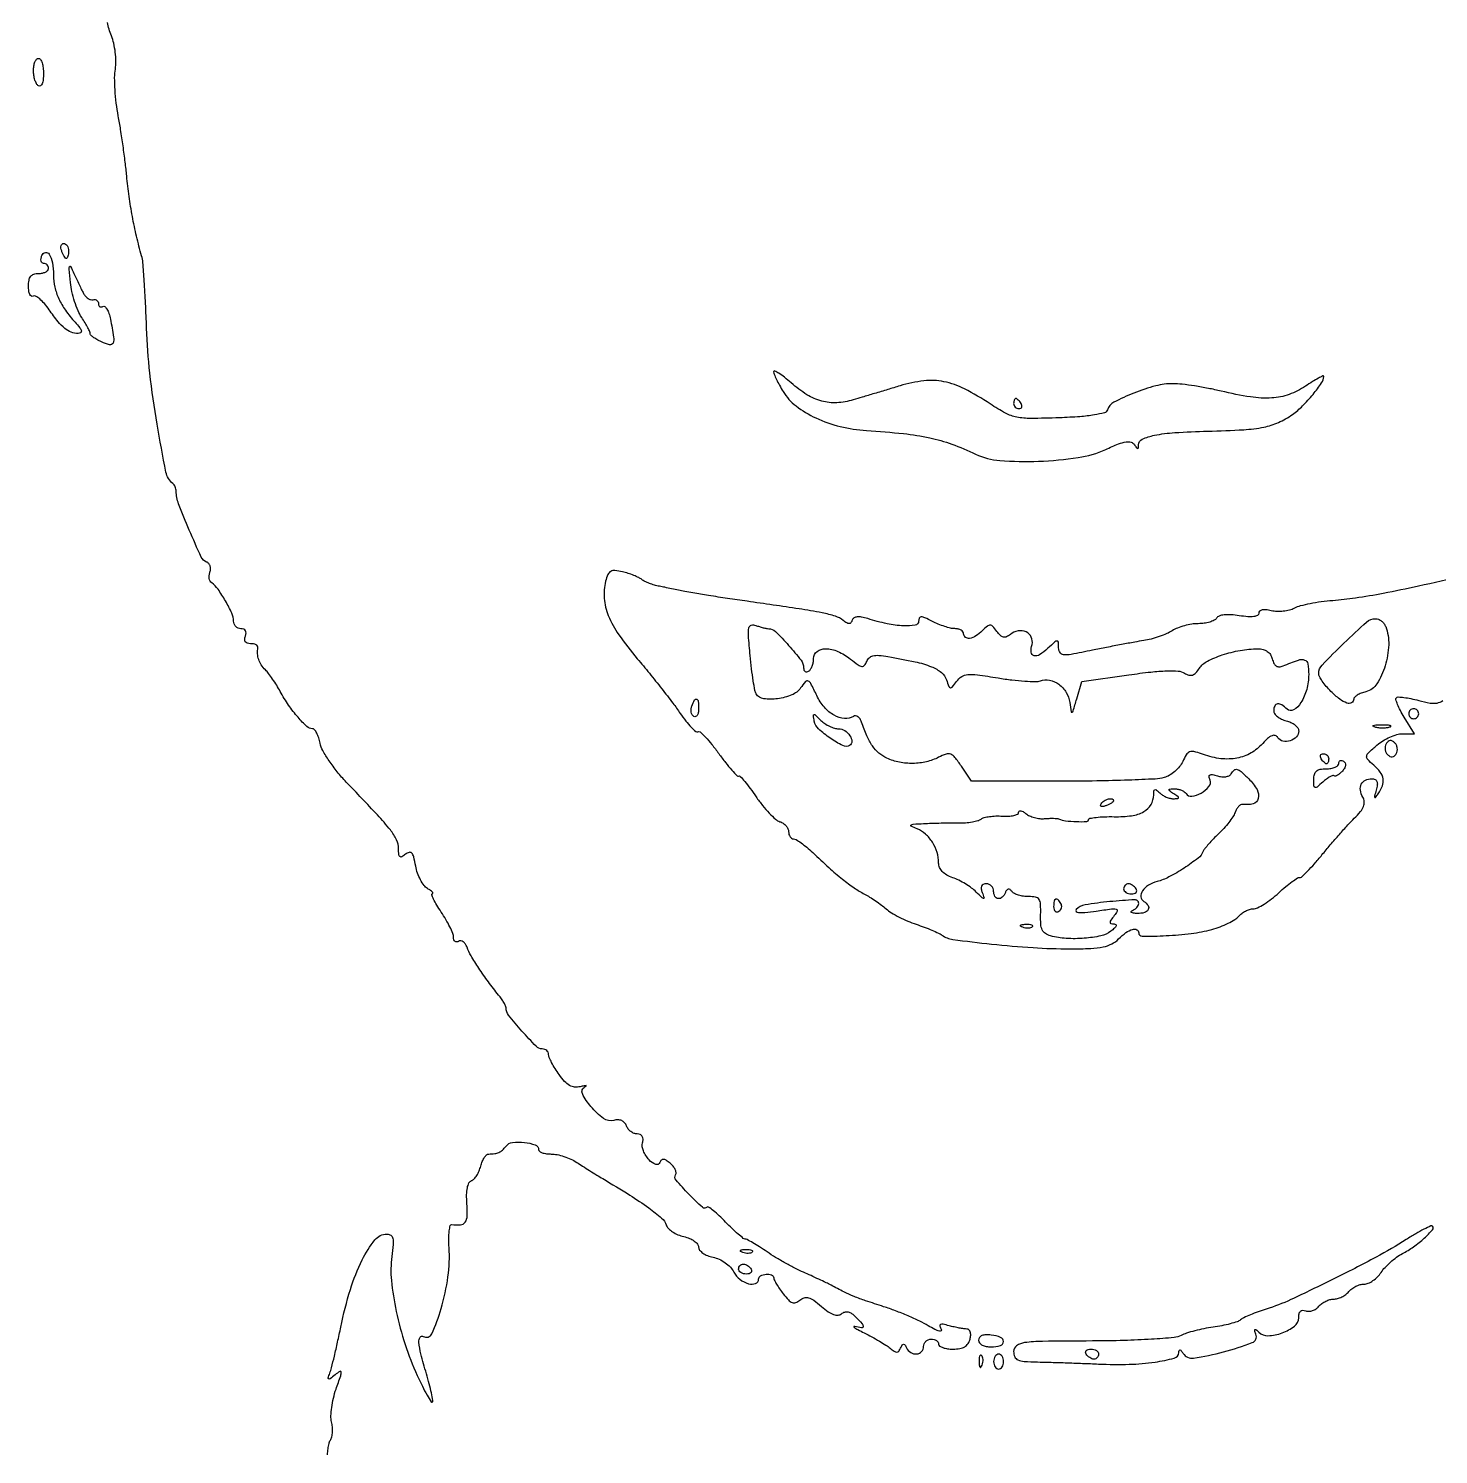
# Model space of a CAD drawing. Extents: x 0 to 1280, y 0 to 1706.
# Drawn here: x 434 to 716, y 832.9 to 1118 of the extents above; entities that cross this region are included whole.
import ezdxf

# ---------------------------------------------------------------- set-up
doc = ezdxf.new("R2010")
doc.units = 0

msp = doc.modelspace()

# ---------------------------------------------------------------- linework, layer by layer
for points in [[(493.811243, 832.899533, -0.027843), (493.895588, 834.076919, -0.028948), (494.090149, 835.116186, -0.077813), (494.380989, 835.807436, 0.085565), (494.649489, 836.474129, 0.03795), (494.778759, 837.416795, 0.036124), (494.766444, 838.460691, 0.040495), (494.601449, 839.451816, -0.070732), (494.476719, 840.639054, -0.025089), (494.624993, 842.34455, -0.024311), (494.978149, 844.226458, -0.026274), (495.505669, 846.016067, 0.003421), (496.427235, 848.686156, 0.098702), (496.519903, 849.40202, 0.56537), (496.250128, 849.540291, 0.031851), (495.311132, 848.871086, -0.007008), (494.312174, 848.081522, -0.244058), (494.026974, 848.030779, -0.416173), (493.924803, 848.227329, -0.012243), (494.26173, 849.198783, 0.027844), (494.591616, 850.255262, 0.003434), (495.166115, 852.601704, 0.00405), (495.807345, 855.401483, 0.003338), (496.447112, 858.39767, -0.02323), (498.36553, 865.906311, -0.04131), (500.726334, 871.831286, -0.052218), (503.260365, 875.81902, -0.228973), (505.704018, 877, -0.160367), (506.447606, 876.75521, -0.183885), (506.849881, 876.129032, -0.073991), (506.923865, 874.889471, -0.01203), (506.653294, 872.487156, 0.059665), (506.572068, 867.717601, 0.027107), (507.54546, 861.543075, 0.025933), (509.319877, 854.93708, 0.028438), (511.725266, 848.756113, 0.007789), (512.758579, 846.581374, 0.013559), (513.691953, 844.815598, 0.007721), (514.497533, 843.436953, 0.486741), (514.740811, 843.407478, 0.244819), (514.846099, 843.741673, 0.007197), (514.559349, 845.237665, 0.012884), (514.140412, 847.030605, 0.008342), (513.568032, 849.082866, -0.009224), (512.473344, 853.034799, -0.042021), (512.075229, 855.385258, -0.156782), (512.305326, 856.380338, -0.418702), (512.942068, 856.535804, 0.452074), (514.659321, 857.058709, 0.035767), (516.526332, 862.101936, 0.036396), (517.880223, 868.444793, 0.04968), (518.103633, 874.281415, -0.0164), (518.052172, 876.10433, -0.028526), (518.14532, 877.614274, -0.029791), (518.342373, 878.708263, -0.396132), (518.655756, 878.912993, 0.063801), (520.369659, 878.830285, 0.220232), (521.314468, 879.362193, 0.150294), (521.735791, 880.607894, 0.026688), (521.672088, 883.098137, -0.022762), (521.613056, 884.863673, -0.046208), (521.757766, 886.244152, -0.063532), (522.081386, 887.208772, -0.190715), (522.583707, 887.670495, 0.115894), (523.10114, 888.022342, 0.044159), (523.635471, 888.718533, 0.040739), (524.104341, 889.608437, 0.039415), (524.428805, 890.572358, -0.035761), (524.734091, 891.501689, -0.047796), (525.147276, 892.28688, -0.056695), (525.599638, 892.831425, -0.193444), (526.019052, 893, 0.030256), (527.22579, 893.073089, 0.076955), (528.068003, 893.310349, 0.082334), (528.765379, 893.77981, 0.03841), (529.5, 894.588864, -0.20108), (530.790471, 895.316635, -0.056243), (533.156446, 895.326717, -0.05901), (535.336749, 894.825428, -0.316727), (536, 893.883423, 0.248137), (536.179353, 893.544276, 0.065743), (536.74471, 893.259505, 0.050786), (537.564074, 893.064351, 0.033096), (538.535183, 893, -0.05172), (539.690458, 892.880178, -0.027766), (541.076125, 892.508274, -0.027339), (542.46153, 891.967104, -0.038264), (543.625154, 891.326039, 0.003664), (544.795994, 890.571081, 0.002128), (546.212404, 889.680843, 0.002127), (547.639741, 888.800595, 0.003587), (548.845242, 888.076039, -0.006875), (554.229606, 884.791421, -0.017315), (558.030523, 882.212563, -0.019953), (560.613386, 880.163477, -0.13407), (561.520432, 878.819499, 0.115113), (561.950166, 878.128463, 0.050359), (562.791089, 877.442015, 0.046192), (563.872758, 876.862768, 0.045815), (565.045329, 876.490044, -0.04406), (566.175958, 876.135007, -0.056142), (567.132066, 875.607091, -0.067421), (567.785771, 874.996515, -0.172908), (568, 874.395545, 0.171642), (568.210723, 873.799786, 0.069988), (568.847669, 873.205095, 0.058035), (569.781512, 872.700481, 0.045551), (570.885682, 872.372864, -0.059885), (572.100027, 871.974451, -0.045819), (573.308194, 871.269445, -0.046466), (574.34721, 870.371559, -0.068575), (575.054662, 869.397864, 0.104315), (576.271169, 867.951447, 0.097348), (577.997265, 867.075603, 0.158808), (579.394925, 867.130852, 0.313807), (580, 868, -0.27841), (580.400001, 868.662687, -0.100873), (581.498417, 868.982824, -0.106983), (582.594409, 868.838841, -0.308618), (583.022236, 868.25, 0.112656), (583.132672, 867.82461, 0.014666), (583.591207, 867.000417, 0.01647), (584.205097, 866.042593, 0.013089), (584.927933, 865.049291, 0.024314), (585.965447, 863.827162, 0.114985), (586.72425, 863.319831, 0.182426), (587.436675, 863.320197, 0.083022), (588.254089, 863.795912, -0.099987), (589.118463, 864.260754, -0.145564), (589.978268, 864.265055, -0.086523), (591.018293, 863.754028, -0.020134), (592.550031, 862.541522, 0.024637), (593.915817, 861.480236, 0.06623), (595.00536, 860.914309, 0.104976), (595.882608, 860.792823, 0.156547), (596.595693, 861.079418, -0.102416), (597.225579, 861.414264, -0.125978), (597.888849, 861.436724, -0.098147), (598.604921, 861.123406, -0.044349), (599.394054, 860.463089, -0.011862), (600.711126, 859.081998, -0.206103), (600.90904, 858.506889, -0.440164), (600.587001, 858.253616, -0.026896), (599.25, 858.547872, 0.271554), (599.068819, 858.499692, 0.465558), (599.081312, 858.362578, 0.029971), (599.836092, 857.901295, 0.007327), (601.13319, 857.235875, -0.009904), (602.635613, 856.455315, -0.009169), (604.145503, 855.596218, -0.009196), (605.461128, 854.782292, -0.030085), (606.285944, 854.17765, 0.027584), (607.101772, 853.573307, 0.150336), (607.623205, 853.421119, 0.219121), (608.02777, 853.614496, 0.065193), (608.402754, 854.208262, -0.029124), (608.73502, 854.829227, -0.251593), (608.997166, 854.982223, -0.266501), (609.258191, 854.844482, -0.03194), (609.583333, 854.25, 0.14796), (610.412969, 853.323721, 0.15616), (611.598476, 853.037654, 0.183812), (612.595615, 853.50296, 0.195076), (613, 854.5, -0.099038), (613.114514, 855.072457, -0.097945), (613.440625, 855.559375, -0.097945), (613.927543, 855.885486, -0.099038), (614.5, 856, -0.064853), (615.073457, 855.925306, -0.082425), (615.559375, 855.70625, -0.098894), (615.884432, 855.381354, -0.148195), (616, 855, 0.248869), (616.203718, 854.616062, 0.065419), (616.84699, 854.29375, 0.050578), (617.778876, 854.072834, 0.032936), (618.883369, 854, 0.041839), (620.237546, 854.113512, 0.091163), (621.213522, 854.468756, 0.111474), (621.877426, 855.090898, 0.085218), (622.289749, 856, 0.049763), (622.414037, 856.788534, 0.090654), (622.333711, 857.433392, 0.132493), (622.066459, 857.852009, 0.183868), (621.65638, 858.013655, -0.033083), (621.053438, 858.060749, -0.009603), (620.132815, 858.212435, -0.009608), (619.099741, 858.423697, -0.010128), (618.093628, 858.671178, 0.015942), (616.88344, 858.953978, 0.155958), (616.368372, 858.896182, 0.380155), (616.233162, 858.595885, 0.0626), (616.520679, 857.966541, -0.35367), (616.482735, 857.667724, -0.263344), (616.14677, 857.582077, -0.053618), (615.246611, 857.933824, -0.015044), (613.927051, 858.671473, 0.023752), (612.227721, 859.582959, 0.01032), (609.891071, 860.638214, 0.010186), (607.356655, 861.659855, 0.013348), (605, 862.483209, -0.00431), (601.389817, 863.671748, -0.01503), (599.090826, 864.5285, -0.017958), (597.063593, 865.440357, -0.008363), (594.5, 866.759805, 0.009617), (593.491514, 867.275665, 0.003576), (592.054711, 867.963414, 0.003541), (590.476799, 868.691286, 0.004272), (588.984124, 869.351751, -0.016916), (587.366872, 870.116798, -0.00868), (585.391093, 871.178398, -0.008615), (583.392527, 872.343052, -0.012842), (581.689715, 873.435818, 0.006911), (580.198175, 874.418173, 0.009815), (578.843533, 875.246772, 0.006292), (577.693246, 875.900418, 0.126712), (577.30661, 876, -0.172694), (576.939818, 876.13058, -0.007986), (575.912217, 876.996114, -0.012464), (574.714442, 878.091761, -0.008548), (573.408714, 879.391028, 0.011809), (572.115785, 880.660887, 0.01953), (570.959297, 881.662435, 0.01432), (569.998107, 882.387136, 0.36582), (569.694943, 882.361609, -0.401074), (568.761982, 882.340581, -0.015481), (566.052615, 884.974543, -0.015537), (563.494705, 887.790143, -0.325845), (563.412866, 888.859013, 0.175713), (563.506901, 889.309697, 0.075875), (563.326816, 889.905261, 0.061749), (562.916581, 890.547493, 0.047274), (562.326368, 891.136693, 0.027174), (561.506876, 891.741416, 0.124615), (560.952838, 891.933321, 0.227512), (560.559851, 891.784538, 0.1096), (560.274879, 891.3125, -0.42158), (559.431627, 890.907197, -0.12537), (558.115926, 891.806035, -0.076288), (556.953257, 893.620995, -0.165542), (556.807314, 895.25, 0.068058), (556.882195, 895.975495, 0.131093), (556.71423, 896.530734, 0.152217), (556.315667, 896.876249, 0.103394), (555.72362, 897, -0.095675), (555.100232, 897.120388, -0.066853), (554.475563, 897.473952, -0.064478), (553.944357, 897.996653, -0.074709), (553.594837, 898.613454, 0.093085), (553.202755, 899.250036, 0.107173), (552.622976, 899.663585, 0.098381), (551.882468, 899.821361, 0.067496), (551.027268, 899.717382, -0.227223), (549.014357, 900.10676, -0.055471), (546.470239, 902.471001, -0.066612), (544.774746, 905.069224, -0.418247), (545.260102, 906.410803, 0.061004), (545.529226, 906.57701, 0.691485), (545.502655, 906.658753, 0.062834), (545.118119, 906.628323, 0.008954), (544.344681, 906.453432, -0.08639), (543.215798, 906.37662, -0.103384), (542.202927, 906.701575, -0.078157), (541.203407, 907.497498, -0.030895), (540.094681, 908.867033, -0.016095), (539.292749, 910.073623, -0.018954), (538.615312, 911.266456, -0.018149), (538.123307, 912.305328, -0.101852), (538, 912.90437, 0.113331), (537.904035, 913.322316, 0.10026), (537.632812, 913.678167, 0.094035), (537.227311, 913.916945, 0.086373), (536.75, 914.000029, -0.202451), (535.497371, 914.528934, -0.012262), (532.667516, 917.583411, -0.013379), (530.012748, 920.761198, -0.167809), (529.502992, 922.21758, 0.112184), (529.413203, 922.605241, 0.020007), (529.060254, 923.265293, 0.020736), (528.574488, 924.018973, 0.017398), (528, 924.776599, -0.012442), (525.960664, 927.411396, -0.012313), (524.047569, 930.153408, -0.012309), (522.49165, 932.635473, -0.044726), (521.689532, 934.313382, 0.059184), (521.356614, 934.961107, 0.090698), (520.916702, 935.411253, 0.121123), (520.443749, 935.597378, 0.173569), (520.007063, 935.504365, -0.121098), (519.624044, 935.380595, -0.187412), (519.295825, 935.481765, -0.151727), (519.074801, 935.804756, -0.074879), (519, 936.301436, 0.09541), (518.851823, 937.070893, 0.018422), (518.274478, 938.373054, 0.018994), (517.475657, 939.862945, 0.016524), (516.530137, 941.360453, -0.013121), (515.633568, 942.759254, -0.024704), (514.997256, 943.939816, -0.027106), (514.635711, 944.817486, -0.503299), (514.780137, 945.030409, 0.424993), (514.878004, 945.140907, 0.173729), (514.78629, 945.344688, 0.050808), (514.399942, 945.671653, 0.018251), (513.790213, 946.057594, -0.100632), (513.087352, 946.684578, -0.039349), (512.389862, 947.789353, -0.036942), (511.801464, 949.140784, -0.037853), (511.424039, 950.553215, 0.015214), (511.024921, 952.373273, 0.117683), (510.624957, 953.140435, 0.294862), (510.106626, 953.290859, 0.100764), (509.383826, 952.903584, -0.042072), (508.66901, 952.405442, -0.310243), (508.27598, 952.435813, -0.204482), (508.049359, 952.862099, -0.021308), (508, 954.019826, 0.112816), (507.596765, 955.784213, 0.054012), (506.360619, 957.767855, 0.022225), (503.764916, 960.789949, 0.002513), (497.55172, 967.338693, -0.021316), (495.733957, 969.404932, -0.021549), (494.10566, 971.611216, -0.02195), (492.859763, 973.648764, -0.077032), (492.332261, 975.088693, 0.03), (492.038794, 976.203622, 0.042792), (491.637656, 977.144804, 0.050196), (491.196034, 977.80619, 0.22408), (490.785293, 978, -0.190571), (489.66414, 978.443422, -0.026297), (487.894042, 980.287384, -0.028264), (486.020405, 982.722244, -0.025033), (484.349953, 985.451103, 0.014089), (483.633335, 986.681437, 0.012012), (482.81085, 987.937853, 0.01218), (482.007071, 989.044895, 0.033272), (481.370325, 989.772532, -0.051006), (480.55722, 990.770914, -0.06523), (480.040461, 991.837216, -0.065925), (479.819277, 992.991408, -0.053622), (479.881579, 994.25, 0.217593), (479.801888, 994.535825, 0.101261), (479.493161, 994.779688, 0.071716), (478.999717, 994.945144, 0.045116), (478.393011, 995, -0.077669), (477.754575, 995.099775, -0.166102), (477.359038, 995.393809, -0.166138), (477.226134, 995.868337, -0.07771), (477.361626, 996.5, 0.075244), (477.496694, 997.114961, 0.151899), (477.382077, 997.592642, 0.166113), (477.027855, 997.893789, 0.094119), (476.468615, 998, -0.103661), (475.908229, 998.117442, -0.098918), (475.431406, 998.45096, -0.096791), (475.111871, 998.949194, -0.0946), (475, 999.535183, 0.107741), (474.663462, 1001.078854, 0.023004), (473.399615, 1003.534555, 0.024098), (471.894628, 1005.885182, 0.084725), (470.627381, 1007.149075, -0.126162), (470.319755, 1007.510784, -0.075105), (470.149599, 1008.053446, -0.067143), (470.137023, 1008.687433, -0.063123), (470.29114, 1009.316316, 0.082113), (470.417774, 1009.932938, 0.092271), (470.330178, 1010.531427, 0.100654), (470.0447, 1011.018679, 0.119), (469.605951, 1011.320969, -0.195594), (468.538783, 1012.320572, -0.006622), (466.151849, 1017.686865, -0.010464), (464.019589, 1022.958642, -0.085381), (463.522729, 1025.5, 0.053084), (463.468391, 1025.919565, 0.042302), (463.324994, 1026.353125, 0.043718), (463.120158, 1026.735909, 0.078212), (462.881507, 1027, -0.175024), (461.48216, 1029.311306, -0.007439), (459.716147, 1038.854097, -0.013648), (458.270192, 1049.054166, -0.020068), (457.606387, 1058.081952, 0.003729), (457.406643, 1062.984068, 0.004949), (457.147573, 1067.439698, 0.003569), (456.867305, 1071.163926, 0.048694), (456.624784, 1072.5, -0.011513), (455.604644, 1076.431978, -0.011573), (454.768512, 1080.39997, -0.011527), (454.113967, 1084.418001, -0.011205), (453.638227, 1088.5, 0.0074), (453.341107, 1091.229908, 0.004315), (452.9082, 1094.494395, 0.004314), (452.418168, 1097.756618, 0.007285), (451.944081, 1100.480919, -0.01677), (451.551662, 1103.020169, -0.01454), (451.307543, 1105.703868, -0.014775), (451.229088, 1108.147978, -0.040877), (451.365102, 1109.862431, 0.04303), (451.48106, 1111.408385, 0.027193), (451.362578, 1113.214308, 0.027149), (451.047897, 1115.00275, 0.041856), (450.565951, 1116.496401, -0.030087), (450.103464, 1117.822265, -0.034723), (449.829626, 1119.132402, -0.037203)], [(721, 1008.577952, -0.003652), (711.93476, 1006.487292, -0.007889), (704.924426, 1005.040087, -0.01013), (699.339508, 1004.095523, -0.019187), (694.803439, 1003.599526, 0.015678), (692.525178, 1003.366573, 0.015692), (690.266692, 1002.991361, 0.015718), (688.319845, 1002.540762, 0.058195), (687.148702, 1002.079583, -0.05988), (686.158124, 1001.693344, -0.0364), (684.919762, 1001.468771, -0.036048), (683.639908, 1001.424516, -0.052148), (682.520519, 1001.584206, 0.031961), (681.462853, 1001.778861, 0.077455), (680.671323, 1001.74996, 0.134324), (680.186372, 1001.51081, 0.214607), (680, 1001.09659, -0.270224), (679.742178, 1000.654374, -0.096951), (679.023614, 1000.414802, -0.053168), (677.830076, 1000.388205, -0.018655), (676.125595, 1000.595907, 0.023479), (674.466134, 1000.7819, 0.042861), (673.104656, 1000.753299, 0.055262), (672.098832, 1000.531454, 0.174161), (671.566578, 1000.107725, -0.138839), (671.100706, 999.681224, -0.042916), (670.208822, 999.325394, -0.039202), (669.09524, 999.081667, -0.03429), (667.9058, 999, 0.039484), (666.604403, 998.89707, 0.026956), (665.15328, 998.585113, 0.027237), (663.777997, 998.129184, 0.048313), (662.714817, 997.587617, -0.040192), (661.617978, 997.006322, -0.018969), (660.122477, 996.427882, -0.018659), (658.502189, 995.937625, -0.025003), (657, 995.622927, 0.005616), (655.203604, 995.318735, 0.001806), (652.545313, 994.827901, 0.001801), (649.590956, 994.260336, 0.002016), (646.75, 993.692037, -0.004467), (642.494803, 992.86251, -0.064608), (640.963439, 992.778877, -0.245014), (640.270681, 993.208426, -0.134604), (640, 994.195683, 0.022897), (639.948652, 995.316404, 0.404041), (639.698019, 995.532378, 0.168882), (639.249076, 995.347145, 0.006025), (637.848556, 994.073536, -0.041972), (636.202715, 992.779946, -0.209496), (635.0718, 992.586727, -0.331331), (634.508102, 993.273767, -0.075892), (634.674448, 994.86309, 0.178676), (634.532078, 996.313551, 0.173137), (633.480133, 997.346856, 0.149759), (631.876366, 997.566774, 0.133711), (630.341996, 996.868868, -0.060689), (629.583193, 996.380898, -0.168415), (628.961911, 996.308147, -0.142338), (628.360634, 996.636555, -0.039205), (627.65107, 997.462512, 0.02659), (626.848412, 998.445923, 0.198008), (626.314295, 998.698766, 0.187733), (625.740307, 998.508567, 0.023573), (624.753754, 997.610897, -0.051487), (623.435879, 996.539687, -0.104959), (622.198481, 996.059061, -0.20572), (621.363221, 996.267408, -0.234293), (621, 997, 0.170265), (620.866026, 997.382023, 0.093877), (620.485937, 997.70806, 0.074587), (619.919433, 997.929676, 0.055175), (619.25, 998.006161, -0.056093), (618.389195, 998.106107, -0.020549), (617.20625, 998.431907, -0.020068), (615.931277, 998.897271, -0.022682), (614.75, 999.446858, 0.011762), (613.233326, 1000.193188, 0.103657), (612.509264, 1000.360581, 0.296716), (612.139455, 1000.13065, 0.109852), (612, 999.503567, -0.367629), (611.312832, 998.695284, -0.052912), (608.973813, 998.564399, -0.040146), (605.675163, 998.995915, -0.023319), (601.809123, 1000.011773, 0.027867), (600.577819, 1000.323379, 0.075151), (599.678638, 1000.361281, 0.122367), (599.073151, 1000.139289, 0.164207), (598.721745, 999.67737, -0.084245), (598.454451, 999.179765, -0.2269), (598.104468, 999.004826, -0.144857), (597.624808, 999.137798, -0.030877), (596.912621, 999.646101, 0.094089), (595.356516, 1000.484092, 0.027467), (592.71108, 1001.163639, 0.012431), (588.079068, 1001.966666, 0.001461), (577.713959, 1003.468332, -0.001851), (573.768289, 1004.04311, -0.002126), (570.005342, 1004.621868, -0.001911), (566.818954, 1005.138315, -0.012251), (565.213959, 1005.445329, 0.001845), (564.003664, 1005.703059, 0.001207), (562.606317, 1005.991717, 0.001214), (561.243202, 1006.266431, 0.002326), (560.147972, 1006.479099, -0.024323), (559.163285, 1006.715663, -0.020637), (558.149635, 1007.057977, -0.021142), (557.251453, 1007.447528, -0.053385), (556.647972, 1007.824344, 0.053275), (556.022974, 1008.214784, 0.017806), (555.03599, 1008.651208, 0.017491), (553.900879, 1009.060089, 0.019094), (552.772421, 1009.375537, 0.032954), (551.265884, 1009.631841, 0.155244), (550.417632, 1009.455119, 0.165565), (549.858166, 1008.828974, 0.038809), (549.40478, 1007.476634, 0.082395), (549.124883, 1004.049354, 0.076585), (549.9485, 1000.621518, 0.056176), (552.05225, 996.778931, 0.022114), (555.744262, 991.995836, -0.004777), (558.154968, 989.087004, -0.004091), (560.638884, 985.979267, -0.004123), (562.84952, 983.118314, -0.011755), (564.324278, 981.079038, 0.015561), (565.457616, 979.536728, 0.025149), (566.525366, 978.307287, 0.022478), (567.435087, 977.441892, 0.328356), (567.851336, 977.408121, -0.33554), (568.282119, 977.367553, -0.016508), (569.367851, 976.305486, -0.021159), (570.645035, 974.852489, -0.013058), (572.027058, 973.044544, 0.009058), (573.394673, 971.225475, 0.014762), (574.627296, 969.738984, 0.00845), (575.685217, 968.577396, 0.344663), (576.002033, 968.529078, -0.347761), (576.31127, 968.480163, -0.010381), (577.237247, 967.43245, -0.016468), (578.316514, 966.070464, -0.010091), (579.502033, 964.399241, 0.019351), (580.778221, 962.669003, 0.022012), (582.13341, 961.118308, 0.021867), (583.387092, 959.91516, 0.103102), (584.25, 959.426088, -0.069055), (584.91897, 959.104553, -0.0662), (585.485937, 958.609148, -0.071097), (585.869227, 958.022199, -0.109571), (586, 957.432612, 0.065596), (586.07216, 956.884943, 0.082946), (586.283622, 956.42083, 0.099118), (586.597321, 956.110393, 0.146684), (586.965522, 956, -0.137986), (587.499856, 955.849677, -0.018103), (588.493222, 955.192188, -0.019917), (589.63716, 954.303064, -0.015473), (590.810365, 953.25, 0.007684), (594.04394, 950.255318, 0.014081), (596.782876, 947.93176, 0.017212), (599.135975, 946.1763, 0.032486), (601.164538, 944.955958, -0.019312), (602.20373, 944.367493, -0.011346), (603.401458, 943.588654, -0.011339), (604.565186, 942.754466, -0.01894), (605.5, 941.994674, 0.043709), (606.545029, 941.227926, 0.017726), (608.0875, 940.364762, 0.01738), (609.821924, 939.548277, 0.021159), (611.5, 938.911064, -0.009036), (613.11499, 938.3422, -0.009893), (614.659913, 937.731352, -0.009402), (615.958832, 937.158883, -0.047821), (616.640128, 936.760168, 0.12387), (618.843646, 935.883698, 0.006255), (626.582413, 934.953866, 0.010909), (634.874327, 934.24523, 0.015616), (642.25, 934.007589, 0.009534), (646.440216, 934.083392, 0.041128), (648.912051, 934.379853, 0.069255), (650.60332, 934.977857, 0.076963), (652, 936, -0.038286), (653.456026, 937.24862, -0.084293), (654.762785, 937.902804, -0.190138), (655.616573, 937.834494, -0.286247), (656, 937.219623, 0.414771), (656.694651, 936.526292, 0.011019), (661.473149, 936.640711, 0.020089), (666.509379, 937.075656, 0.034666), (670.633512, 937.892898, 0.023381), (672.306786, 938.432003, 0.023614), (673.916741, 939.123443, 0.024228), (675.255843, 939.857301, 0.08226), (676.005956, 940.507177, -0.057038), (676.602094, 941.078469, -0.043497), (677.367019, 941.561483, -0.044544), (678.175486, 941.891219, -0.074696), (678.899583, 942, 0.115473), (679.756843, 942.200655, 0.025246), (681.088364, 942.94604, 0.025015), (682.576158, 943.987742, 0.02172), (684.027139, 945.220563, -0.011516), (685.405381, 946.440864, -0.017066), (686.672365, 947.43956, -0.012293), (687.748666, 948.189918, -0.219694), (688.155382, 948.252103, 0.264102), (688.555645, 948.348196, 0.009183), (689.747334, 949.504652, 0.014968), (691.13391, 950.986778, 0.009646), (692.654468, 952.781539, -0.005601), (694.318566, 954.778259, -0.004584), (696.140825, 956.876341, -0.004632), (697.852384, 958.775111, -0.01216), (699.125376, 960.095366, 0.025401), (700.347971, 961.432443, 0.077831), (700.97174, 962.485994, 0.117027), (701.109302, 963.420067, 0.106255), (700.822167, 964.353286, -0.088602), (700.343587, 965.734874, -0.155271), (700.524365, 966.920082, -0.169967), (701.333903, 967.712382, -0.10992), (702.626405, 968, -0.104321), (703.27782, 967.862592, -0.198534), (703.641788, 967.481978, -0.127289), (703.721601, 966.807926, -0.034725), (703.501881, 965.75, 0.005506), (703.180214, 964.556159, 0.192299), (703.216446, 964.274156, 0.538239), (703.375733, 964.262105, 0.011991), (703.919181, 965, 0.064961), (704.746224, 966.584449, 0.128193), (704.881839, 967.987793, 0.121508), (704.313938, 969.329187, 0.055151), (703.002377, 970.729993, -0.024275), (701.800413, 971.864735, -0.236373), (701.598846, 972.513144, -0.165086), (701.965517, 973.200494, -0.010918), (703.657916, 974.720206, -0.039404), (704.851962, 975.592789, -0.032617), (706.244355, 976.33031, -0.033798), (707.617826, 976.838412, -0.071812), (708.737099, 977), (711.163119, 977), (709.094814, 980.346588, -0.016686), (708.339076, 981.665884, -0.025607), (707.783486, 982.859528, -0.023133), (707.441785, 983.831146, -0.276035), (707.535147, 984.201814, -0.21308), (707.925047, 984.351035, -0.016867), (709.055082, 984.251228, -0.020553), (710.44435, 984.022859, -0.014203), (711.995136, 983.655776, 0.020519), (714.292864, 983.142437, 0.089923), (715.678227, 983.143259, 0.107844), (716.845411, 983.629618, 0.036145)]]:
    msp.add_lwpolyline(points, format="xyb")
for points in [[(437, 1108.940983, -0.027979), (436.933656, 1107.756294, -0.069343), (436.718784, 1106.916013, -0.145541), (436.391769, 1106.509855, -0.297719), (436, 1106.5, -0.130646), (435.615492, 1106.906663, -0.045439), (435.29375, 1107.653525, -0.041396), (435.073842, 1108.57934, -0.037634), (435, 1109.559017, -0.039081), (435.07317, 1110.49372, -0.058208), (435.29375, 1111.282961, -0.076538), (435.617207, 1111.820624, -0.222681), (436, 1112, -0.257909), (436.384428, 1111.787575, -0.061379), (436.70625, 1111.101414, -0.048032), (436.927265, 1110.112882, -0.031003)], [(442, 1073.5, -0.024748), (441.971531, 1072.925176, -0.039339), (441.884553, 1072.440625, -0.046727), (441.758929, 1072.096084, -0.289661), (441.606989, 1072, -0.222225), (441.420671, 1072.087111, -0.030693), (441.160341, 1072.440625, -0.030395), (440.887494, 1072.925442, -0.02136), (440.638374, 1073.5, -0.055937), (440.488865, 1074.074366, -0.100118), (440.516384, 1074.559375, -0.147206), (440.710807, 1074.877514, -0.184534), (441.031385, 1075, -0.152681), (441.400789, 1074.884506, -0.098158), (441.715469, 1074.559375, -0.08088), (441.92777, 1074.073532, -0.062722)], [(438.984687, 1068.684259, 0.054655), (439.260105, 1066.292342, 0.051318), (440.048621, 1063.962863, 0.0462), (441.384785, 1061.636055, 0.0313), (443.299277, 1059.25, -0.015755), (444.234967, 1058.155327, -0.101097), (444.566032, 1057.510361, -0.330939), (444.43141, 1057.159594, -0.144978), (443.924314, 1057.015313, -0.085347), (442.514299, 1057.273395, -0.083848), (441.261795, 1057.98823, -0.053776), (439.916907, 1059.354729, -0.015069), (438.125354, 1061.761758, 0.025716), (437.185377, 1062.970084, 0.039851), (436.245026, 1063.897709, 0.046959), (435.427095, 1064.463404, 0.272672), (434.923533, 1064.452741, -0.287803), (434.574406, 1064.455144, -0.143118), (434.271288, 1064.801342, -0.074149), (434.065462, 1065.499174, -0.034712), (434, 1066.440983, -0.042756), (434.104511, 1067.660935, -0.123743), (434.445388, 1068.430123, -0.151808), (435.059102, 1068.855498, -0.076342), (436, 1069, 0.048028), (436.765418, 1069.073693, 0.068025), (437.4125, 1069.29375, 0.088204), (437.848523, 1069.618118, 0.191087), (438, 1070, 0.095827), (437.92617, 1070.381687, 0.097132), (437.715469, 1070.70625, 0.098664), (437.401, 1070.923543, 0.102345), (437.031385, 1071, -0.19611), (436.713616, 1071.12962, -0.14403), (436.525835, 1071.465255, -0.095272), (436.508407, 1071.977209, -0.052665), (436.670548, 1072.583846, -0.25123), (437.377755, 1073.194319, -0.324486), (438.141578, 1072.864436, -0.092686), (438.774213, 1071.135252, -0.040134)], [(445.008986, 1065, 0.059671), (445.39823, 1064.445086, 0.064464), (445.898531, 1064.014062, 0.072694), (446.429026, 1063.766085, 0.12997), (446.906942, 1063.75, -0.09565), (447.323972, 1063.764238, -0.120724), (447.678914, 1063.615476, -0.125641), (447.915331, 1063.325301, -0.10885), (448, 1062.940983, 0.091554), (448.066991, 1062.578197, 0.170164), (448.257985, 1062.352496, 0.175368), (448.54332, 1062.299337, 0.097952), (448.878246, 1062.424752, -0.325104), (449.260772, 1062.395979, -0.084719), (449.681148, 1061.894894, -0.053848), (450.076841, 1061.01216, -0.029113), (450.378246, 1059.858769, -0.008484), (451.027255, 1056.300818, -0.136261), (450.897509, 1055.097341, -0.374549), (450.220291, 1054.748383, -0.050038), (448.578889, 1055.330752, -0.018431), (447.661484, 1055.805793, -0.028506), (446.911131, 1056.288491, -0.027628), (446.376626, 1056.724169, -0.283296), (446.301273, 1056.986667, 0.176918), (446.276004, 1057.311503, 0.012419), (445.870215, 1058.145829, 0.016368), (445.316221, 1059.135654, 0.011542), (444.632338, 1060.211901, -0.046942), (443.906044, 1061.556243, -0.022848), (443.225713, 1063.38681, -0.022434), (442.686497, 1065.371521, -0.030073), (442.388944, 1067.211901, -0.002613), (442.139445, 1069.831959, -0.115259), (442.215732, 1070.374119, -0.650558), (442.423143, 1070.384076, -0.010756), (443.081034, 1069, 0.003726), (443.569965, 1067.932949, 0.003006), (444.11063, 1066.79375, 0.003038), (444.622517, 1065.748007, 0.007803)], [(583.003738, 1049.353592, 0.098863), (583.10553, 1048.855186, 0.012145), (583.564076, 1047.836155, 0.013983), (584.178754, 1046.641188, 0.011131), (584.906023, 1045.386509, 0.092935), (587.483852, 1042.522852, 0.054076), (591.451901, 1040.119992, 0.049099), (596.318872, 1038.407529, 0.044426), (601.593551, 1037.602714, -0.010221), (608.990143, 1036.986926, -0.027406), (614.206574, 1036.154187, -0.033731), (618.644054, 1034.875586, -0.024269), (623.401388, 1032.883796, 0.093709), (628.233507, 1031.607859, 0.02693), (636.001754, 1031.472347, 0.027731), (643.900975, 1032.19995, 0.070212), (649.418348, 1033.831349, -0.011609), (651.961794, 1034.920123, -0.0541), (653.495756, 1035.349878, -0.113326), (654.485416, 1035.289805, -0.181735), (655.153035, 1034.786625, 0.01525), (655.571696, 1034.169235, 0.22298), (655.795943, 1034.045084, 0.395291), (655.943863, 1034.166185, 0.02987), (655.984687, 1034.730948, -0.289677), (656.726782, 1035.872676, -0.058664), (659.134851, 1036.652891, -0.033491), (663.22446, 1037.184131, -0.008877), (669.805421, 1037.476959, 0.007185), (676.998138, 1037.772628, 0.034897), (681.046669, 1038.282247, 0.057581), (683.951058, 1039.212669, 0.048468), (686.752781, 1040.823965, 0.04081), (688.780181, 1042.532837, 0.025392), (690.873959, 1044.834691, 0.02145), (692.592893, 1047.12218, 0.151528), (693, 1048.43468, 0.551161), (692.847522, 1048.530984, 0.01272), (691.930883, 1048.065847, 0.016373), (690.756889, 1047.381509, 0.008932), (689.360453, 1046.469863, -0.06421), (686.092212, 1044.817979, -0.070391), (682.61259, 1044.115552, -0.053425), (678.339214, 1044.321292, -0.02052), (672.5, 1045.479999, 0.011398), (669.937254, 1046.037303, 0.009572), (667.198278, 1046.513648, 0.00969), (664.679185, 1046.852396, 0.026121), (662.877118, 1046.964378, 0.067424), (659.414336, 1046.52992, 0.02984), (655.029521, 1045.08112, 0.02501), (651.045661, 1043.259862, 0.195034), (649.74642, 1041.73835, -0.249806), (649.136287, 1041.158825, -0.026437), (647.154826, 1040.721508, -0.022966), (644.259025, 1040.376928, -0.008601), (640.17449, 1040.150783, -0.007326), (634.41607, 1040.015691, -0.051537), (631.627553, 1040.27909, -0.073781), (629.377576, 1041.08629, -0.023322), (626.305134, 1042.921278, 0.027783), (621.164606, 1045.929561, 0.068957), (617.056755, 1047.365239, 0.078469), (613.043626, 1047.533537, 0.044826), (608.282429, 1046.547078, -0.000313), (605.807702, 1045.799785, -0.000253), (603.152715, 1045.001336, -0.000256), (600.704173, 1044.267693, -0.000665), (598.939581, 1043.742517, -0.058459), (595.624802, 1043.169567, -0.0801), (592.619174, 1043.487805, -0.073239), (589.671722, 1044.774341, -0.040711), (586.51834, 1047.118041, 0.012849), (585.167837, 1048.243687, 0.02566), (584.03461, 1049.049006, 0.033726), (583.220278, 1049.492923, 0.548527)], [(631, 1043, 0.105053), (631.081062, 1042.618444, 0.099167), (631.311086, 1042.29375, 0.09642), (631.654762, 1042.076123, 0.093332), (632.059017, 1042, 0.108972), (632.413961, 1042.078288, 0.182303), (632.6254, 1042.29375, 0.161196), (632.656512, 1042.6179, 0.082592), (632.5, 1043, 0.029505), (632.231006, 1043.382774, 0.035638), (631.933975, 1043.70625, 0.038439), (631.65171, 1043.934461, 0.151918), (631.440983, 1044, 0.210953), (631.272352, 1043.92554, 0.081139), (631.129539, 1043.70625, 0.061769), (631.032345, 1043.382849, 0.042167)], [(582.031102, 998, -0.19771), (583.344044, 997.459717, -0.015438), (586.00682, 994.653368, -0.016572), (588.476564, 991.692086, -0.166119), (588.995373, 990.190983, 0.082427), (589.07233, 989.737271, 0.160303), (589.292391, 989.448037, 0.181818), (589.61881, 989.367193, 0.109598), (590, 989.5, 0.111412), (590.383556, 989.876024, 0.050262), (590.70625, 990.50665, 0.046318), (590.925923, 991.270704, 0.046881), (591, 992.059017, -0.23687), (591.697896, 993.449527, -0.166158), (593.395625, 993.995525, -0.10066), (595.836815, 993.452723, -0.061849), (598.367855, 991.925285, 0.012495), (599.904386, 990.777619, 0.1183), (600.661717, 990.474225, 0.266687), (601.17696, 990.677466, 0.077008), (601.618739, 991.448832, -0.115756), (602.116972, 992.181976, -0.129881), (602.870068, 992.578942, -0.077892), (604.031458, 992.66191, -0.021089), (605.866025, 992.428919, -0.010848), (611.286514, 991.385368, -0.041404), (614.577671, 990.38656, -0.072604), (616.559501, 989.245613, -0.15015), (617.566412, 987.790754, 0.012889), (618.030325, 986.449967, 0.2694), (618.346267, 986.191534, 0.268055), (618.728432, 986.337347, 0.012784), (619.597636, 987.464412, -0.09227), (620.618775, 988.426064, -0.122726), (621.821719, 988.834282, -0.054943), (623.741886, 988.78271, -0.00676), (627.896474, 988.154173, 0.010582), (630.669067, 987.756363, 0.013372), (633.247729, 987.511687, 0.011459), (635.399265, 987.414926, 0.097415), (636.347418, 987.579822, -0.145762), (638.173034, 987.720529, -0.105798), (640.042186, 986.878238, -0.097561), (641.520339, 985.266213, -0.104169), (642.233432, 983.250384, 0.004332), (642.497039, 981.394365, 0.513305), (642.681742, 981.299942, 0.203957), (642.896733, 981.559104, 0.001961), (643.60199, 983.95574), (644.604197, 987.41148), (654.052099, 988.777016, -0.007865), (658.445079, 989.341561, -0.020326), (661.632235, 989.569625, -0.025923), (663.91505, 989.521576, -0.12049), (665.159803, 989.119131, 0.066194), (666.036814, 988.72713, 0.152272), (666.751912, 988.737201, 0.127096), (667.418959, 989.163949, 0.039938), (668.159803, 990.101009, -0.127772), (669.733398, 991.502116, -0.038284), (672.718268, 992.752786, -0.036973), (676.289407, 993.65073, -0.040584), (679.84362, 993.976143, -0.063237), (680.8895, 993.854139, -0.093254), (681.728171, 993.471125, -0.098248), (682.340535, 992.827552, -0.077381), (682.725041, 991.943442, 0.052969), (683.062133, 991.052257, 0.133765), (683.522336, 990.54153, 0.158441), (684.123165, 990.383518, 0.08404), (684.881422, 990.556896, -0.013764), (687.950526, 991.729487, -0.166823), (689.194008, 991.737967, -0.279942), (689.833508, 990.980424, -0.038818), (690, 988.839138, -0.066747), (689.602843, 985.877301, -0.072834), (688.441047, 983.218821, -0.115057), (686.984367, 981.765406, -0.348281), (685.684271, 981.915729, 0.055091), (684.644211, 982.748776, 0.171463), (683.781884, 982.946714, 0.257653), (683.212715, 982.541812, 0.112503), (683, 981.608408, 0.15466), (683.183419, 981.029615, 0.069524), (683.734375, 980.44128, 0.059134), (684.543644, 979.932511, 0.049341), (685.5, 979.589356, -0.048714), (686.456385, 979.24754, -0.058687), (687.265625, 978.742612, -0.069112), (687.816856, 978.159972, -0.156176), (688, 977.587937, -0.188381), (687.535344, 976.398418, -0.12728), (686.297286, 975.59996, -0.131771), (684.860133, 975.517132, -0.20435), (683.854914, 976.21613, 0.171289), (683.321409, 976.640085, 0.187787), (682.663426, 976.614372, 0.084082), (681.776366, 976.03563, 0.018567), (680.484496, 974.75, -0.086874), (678.14175, 972.980855, -0.081902), (675.289202, 972.066974, -0.073879), (672.038956, 972.069859, -0.053788), (668.537214, 972.985851, 0.032973), (667.063653, 973.437482, 0.155931), (666.193883, 973.369597, 0.156821), (665.527524, 972.810184, 0.03346), (664.800675, 971.461875, -0.063448), (664.173471, 970.448574, -0.043994), (663.235588, 969.479237, -0.044195), (662.149633, 968.694704, -0.066787), (661.078561, 968.23691, -0.05548), (659.318202, 967.953375, -0.003377), (653.982743, 967.728646, -0.005004), (647.609533, 967.567166, -0.003679), (640.543543, 967.510886), (622.587086, 967.5), (620.542219, 970.528873, 0.01904), (619.266676, 972.271313, 0.133367), (618.426863, 972.890921, 0.173651), (617.499729, 972.915588, 0.037793), (615.998676, 972.293615, -0.059609), (613.550873, 971.402052, -0.053177), (610.864324, 971.067302, -0.053014), (608.159296, 971.306563, -0.05841), (605.656918, 972.110457, -0.069872), (604.070465, 973.120719, -0.063062), (602.759949, 974.560948, -0.050533), (601.633955, 976.567641, -0.024753), (600.59774, 979.313382, 0.063515), (600.29556, 979.958213, 0.0988), (599.873042, 980.400935, 0.130131), (599.401324, 980.574719, 0.163367), (598.950227, 980.469239, -0.162103), (597.153891, 980.044535, -0.107164), (595.112103, 980.68231, -0.086585), (593.159455, 982.290661, -0.066115), (591.646571, 984.614958, 0.006787), (590.454575, 987.029682, 0.166308), (589.925252, 987.542005, 0.337124), (589.383901, 987.426147, 0.024663), (588.389794, 986.146122, -0.1439), (586.656878, 984.762049, -0.063838), (583.80278, 984.000953, -0.066103), (581.011603, 983.997921, -0.225272), (579.525199, 984.959227, -0.092458), (579.263473, 985.635654, -0.006776), (578.922468, 987.607535, -0.009263), (578.589042, 989.987992, -0.006882), (578.305841, 992.627745, -0.005093), (577.971805, 996.646682, -0.063927), (578.05535, 998.165779, -0.281031), (578.535188, 998.701365, -0.166186), (579.421446, 998.668517, 0.014755), (580.152072, 998.412614, 0.014154), (580.906661, 998.196377, 0.014237), (581.582464, 998.043617, 0.048496)], [(705.393011, 998.418213, -0.10112), (705.995991, 994.793704, -0.064344), (705.290213, 990.560757, -0.068289), (703.648715, 986.982418, -0.191914), (701.455148, 985.399387, 0.032118), (700.515101, 985.098141, 0.044133), (699.7212, 984.702288, 0.051657), (699.165899, 984.276657, 0.206253), (699, 983.891592, -0.279919), (698.578629, 983.197902, -0.205378), (697.659119, 983.129791, -0.082218), (696.195394, 983.920426, -0.031531), (694.454545, 985.454545, -0.020928), (693.51488, 986.476348, -0.024965), (692.721023, 987.516773, -0.024923), (692.149727, 988.444367, -0.12621), (692, 989.028086, -0.193573), (692.688819, 990.740636, -0.009613), (697.057104, 995.120637, -0.009871), (701.58378, 999.318858, -0.184044), (703.371588, 1000, -0.099575), (703.957665, 999.882114, -0.066848), (704.548835, 999.53535, -0.063723), (705.055287, 999.022926, -0.071586)], [(568, 981.940983, -0.045552), (567.931736, 981.193244, -0.099152), (567.719079, 980.660421, -0.177225), (567.405148, 980.42542, -0.214542), (567.043674, 980.473008, -0.126981), (566.720854, 980.809536, -0.081026), (566.533742, 981.321649, -0.072258), (566.506898, 981.926665, -0.066719), (566.650663, 982.532025, -0.027681), (567.205874, 983.769457, -0.395517), (567.622791, 983.917133, -0.275668), (567.936989, 983.476999, -0.020503)], [(595.96444, 978, -0.142588), (597.21953, 977.634651, -0.103469), (598.267307, 976.61308, -0.13717), (598.647441, 975.462989, -0.28302), (598.206326, 974.665102, -0.249022), (596.841337, 974.629555, -0.034789), (594.323289, 976.110437, -0.036996), (591.993205, 977.976019, -0.158934), (591.14215, 979.510192, -0.010796), (590.947261, 980.647943, -0.420316), (591.087574, 980.833385, -0.226617), (591.384754, 980.735417, -0.005313), (592.463578, 979.679279, 0.047143), (593.240432, 979.036568, 0.037445), (594.184659, 978.493288, 0.038662), (595.145239, 978.120747, 0.073302)], [(710, 981, 0.099038), (710.076342, 980.618362, 0.097945), (710.29375, 980.29375, 0.097945), (710.618362, 980.076342, 0.099038), (711, 980, 0.099038), (711.381638, 980.076342, 0.097945), (711.70625, 980.29375, 0.097945), (711.923658, 980.618362, 0.099038), (712, 981, 0.099038), (711.923658, 981.381638, 0.097945), (711.70625, 981.70625, 0.097945), (711.381638, 981.923658, 0.099038), (711, 982, 0.099038), (710.618362, 981.923658, 0.097945), (710.29375, 981.70625, 0.097945), (710.076342, 981.381638, 0.099038)], [(706.269032, 978.344063, -0.06278), (705.671085, 978.185595, -0.030339), (704.880008, 978.127736, -0.029507), (704.036634, 978.167106, -0.037336), (703.269032, 978.307009, -0.087174), (702.883358, 978.48334, -0.597527), (702.900903, 978.643467, -0.080377), (703.431793, 978.764444, -0.012823), (704.5, 978.805051, -0.014395), (705.580113, 978.787295, -0.052471), (706.257153, 978.684921, -0.333666), (706.386009, 978.52287, -0.31318)], [(705.5, 975, 0.093176), (705.298118, 974.476023, 0.077007), (705.281199, 973.876926, 0.076381), (705.446886, 973.29624, 0.088981), (705.774265, 972.825735, 0.06978), (706.257119, 972.461657, 0.15302), (706.705698, 972.369302, 0.156529), (707.119849, 972.549884, 0.074012), (707.5, 973, 0.093176), (707.701882, 973.523977, 0.077007), (707.718801, 974.123074, 0.076381), (707.553114, 974.70376, 0.088981), (707.225735, 975.174265, 0.06978), (706.742881, 975.538343, 0.15302), (706.294302, 975.630698, 0.156529), (705.880151, 975.450116, 0.074012)], [(694, 972, -0.042167), (693.967655, 971.617151, -0.061769), (693.870461, 971.29375, -0.081139), (693.727648, 971.07446, -0.210953), (693.559017, 971, -0.151918), (693.34829, 971.065539, -0.038439), (693.066025, 971.29375, -0.035638), (692.768994, 971.617226, -0.029505), (692.5, 972, -0.082592), (692.343488, 972.3821, -0.161196), (692.3746, 972.70625, -0.182303), (692.586039, 972.921712, -0.108972), (692.940983, 973, -0.093332), (693.345238, 972.923877, -0.09642), (693.688914, 972.70625, -0.099167), (693.918938, 972.381556, -0.105053)], [(678, 968, -0.063828), (679.667387, 965.842321, -0.196344), (679.924726, 964.050923, -0.274098), (678.875864, 962.990956, -0.104965), (676.722174, 962.890854, 0.19201), (676.376701, 962.814802, 0.063103), (675.978726, 962.464253, 0.052064), (675.593678, 961.923299, 0.038835), (675.283553, 961.259275, -0.056501), (674.851808, 960.413905, -0.01879), (674.039501, 959.282412, -0.018434), (673.037963, 958.08628, -0.019973), (671.976409, 957, 0.011053), (670.932821, 955.96953, 0.012743), (669.985511, 954.940625, 0.011864), (669.229195, 954.033383, 0.069561), (668.915031, 953.5, -0.129821), (667.8752, 952.136687, -0.02043), (665.105104, 950.158462, -0.023646), (662.065161, 948.369075, -0.059777), (659.672674, 947.453982, 0.075873), (657.941115, 946.727273, 0.110025), (656.752758, 945.579602, 0.17383), (656.463797, 944.395855, 0.232147), (657.043674, 943.473008, -0.110775), (657.87453, 942.660514, -0.274428), (657.90751, 941.8416, -0.205776), (657.146352, 941.2392, -0.074809), (655.75, 941.078947, -0.020908), (654.953487, 941.140307, -0.102704), (654.528125, 941.282867, -0.451325), (654.492009, 941.465905, -0.134342), (654.75, 941.662281, 0.058809), (655.228001, 941.924041, 0.058519), (655.632812, 942.290268, 0.064066), (655.907862, 942.700586, 0.116163), (656, 943.091825, 0.428953), (655.243741, 943.811143, 0.011888), (650.238759, 943.440931, 0.015493), (645.290978, 942.801148, 0.161814), (643.500091, 941.867825, 0.392643), (643.492135, 941.49306, 0.194643), (643.955566, 941.263887, 0.045352), (645.258063, 941.284565, 0.009776), (647.497478, 941.568389, -0.004865), (650.546556, 941.985298, -0.093761), (651.496287, 941.927468, -0.470336), (651.683588, 941.533439, -0.064385), (651.125033, 940.650655, 0.015329), (650.435906, 939.766508, 0.150442), (650.283269, 939.324878, 0.349962), (650.466601, 939.078211, 0.064679), (651.068685, 939, -0.168348), (651.428044, 938.875476, -0.339062), (651.498055, 938.601136, -0.106225), (651.175024, 938.144402, -0.024004), (650.44113, 937.531803, -0.108549), (648.423423, 936.60324, -0.034335), (645.124182, 936.116697, -0.034465), (641.519278, 936.084721, -0.050597), (638.392965, 936.5929, -0.080579), (637.350209, 937.062396, -0.137314), (636.728772, 937.779562, -0.093382), (636.430583, 938.924126, -0.024452), (636.392965, 940.829245, 0.018091), (636.378091, 942.945828, 0.135799), (636.072175, 943.890578, 0.20464), (635.386427, 944.343781, 0.049399), (634, 944.45712, -0.038352), (632.982381, 944.517756, -0.038987), (631.991699, 944.733181, -0.041964), (631.165508, 945.059281, -0.11071), (630.673869, 945.45712, 0.063), (630.276854, 945.845978, 0.203568), (629.92639, 945.934548, 0.19981), (629.61475, 945.744107, 0.060667), (629.340536, 945.25, -0.104685), (628.710755, 944.317645, -0.222182), (627.905368, 944.041014, -0.250343), (627.249674, 944.486728, -0.121387), (627, 945.5, 0.096899), (626.887999, 946.072505, 0.097416), (626.568594, 946.559375, 0.098432), (626.091819, 946.885371, 0.10122), (625.531385, 947, 0.09394), (624.93323, 946.886618, 0.193499), (624.592661, 946.564904, 0.148907), (624.518727, 946.024412, 0.050614), (624.725431, 945.25, -0.011007), (625.086523, 944.229096, -0.541498), (624.974, 944.08841, -0.169065), (624.671905, 944.227462, -0.003732), (623.504534, 945.368084, 0.037934), (622.580819, 946.154751, 0.021075), (621.34869, 946.975217, 0.020916), (620.024084, 947.704881, 0.031572), (618.810488, 948.215909, -0.046041), (617.616543, 948.75979, -0.072565), (616.731503, 949.452849, -0.0868), (616.189156, 950.265644, -0.104186), (616, 951.163567, 0.073345), (615.686378, 953.290063, 0.067772), (614.769617, 955.298593, 0.069682), (613.379939, 956.939569, 0.08671), (611.684628, 957.99302, -0.014861), (610.500935, 958.511338, -0.553557), (610.472496, 958.752871, -0.15349), (610.917995, 958.926823, -0.004306), (613, 959.049902, -0.004932), (614.592067, 959.114532, -0.00291), (616.494595, 959.161895, -0.002911), (618.3954, 959.187079, -0.004982), (619.981601, 959.183056, 0.021408), (621.389158, 959.225731, 0.023742), (622.739637, 959.389382, 0.024004), (623.86777, 959.636997, 0.101864), (624.481601, 959.946559, -0.10611), (625.084864, 960.24446, -0.027426), (626.155533, 960.453061, -0.026643), (627.431113, 960.560861, -0.024357), (628.75, 960.537556, 0.027926), (629.99545, 960.524436, 0.045087), (631.045313, 960.667481, 0.057826), (631.778557, 960.927725, 0.285991), (632, 961.283209, -0.238102), (632.128818, 961.538384, -0.202623), (632.425072, 961.609617, -0.094552), (632.890997, 961.438268, -0.037961), (633.447054, 961.043941, 0.06912), (634.167985, 960.597255, 0.038308), (635.145527, 960.251347, 0.037364), (636.20914, 960.04808, 0.049067), (637.197054, 960.032187, -0.010536), (638.115479, 960.088188, -0.013126), (638.970385, 960.099797, -0.011411), (639.682366, 960.074517, -0.091267), (640, 959.996671, 0.074491), (641.393811, 959.605414, 0.023984), (643.540003, 959.439827, 0.015994), (645.636552, 959.445998, 0.40402), (646, 959.822368, -0.360808), (646.226281, 960.095122, -0.016958), (647.495629, 960.289304, -0.021406), (649.139458, 960.412959, -0.012956), (651.091503, 960.425387, 0.038264), (654.584462, 960.62451, 0.092527), (657.031089, 961.429768, 0.134975), (658.470926, 962.828221, 0.133701), (659, 964.771429, -0.030252), (659.047606, 965.557529, -0.283985), (659.25, 965.810714, -0.261097), (659.583065, 965.754307, -0.026717), (660.2, 965.2, 0.0555), (660.773127, 964.741714, 0.039234), (661.502813, 964.356998, 0.039698), (662.268878, 964.096813, 0.064574), (662.95, 964.015313, 0.012579), (663.838245, 964.046447, 0.382084), (663.982826, 964.192401, 0.259407), (663.873254, 964.415298, 0.008137), (663, 965, -0.010223), (662.157251, 965.569384, -0.295079), (662.064256, 965.800669, -0.343021), (662.238528, 965.953006, -0.012098), (663.190983, 965.984687, -0.051836), (663.881924, 965.919181, -0.048706), (664.559941, 965.712829, -0.05231), (665.126348, 965.405382, -0.104224), (665.476694, 965.03771, 0.298659), (666.613825, 964.50685, 0.092684), (668.488237, 965.145789, 0.089252), (670.049492, 966.438016, 0.273471), (670.269586, 967.739855, -0.060087), (670.095478, 968.432168, -0.306008), (670.265426, 968.768756, -0.181524), (670.751296, 968.842271, -0.024595), (671.764571, 968.574722, 0.051552), (672.602974, 968.400996, 0.060642), (673.413403, 968.417067, 0.070836), (674.076338, 968.609419, 0.149445), (674.47486, 968.959323, -0.069191), (675.115117, 969.732337, -0.2571), (675.708402, 969.876014, -0.118693), (676.473819, 969.455891, -0.011784)], [(696.740044, 969.547995, -0.030048), (696.234515, 969.061346, -0.047161), (695.741226, 968.715076, -0.060376), (695.32788, 968.541687, -0.266185), (695.081152, 968.603041, 0.287972), (694.808497, 968.659237, 0.037911), (694.247439, 968.399682, 0.03457), (693.563215, 967.953162, 0.022067), (692.831152, 967.347194, -0.009992), (691.673098, 966.340522, -0.244993), (691.270184, 966.252503, -0.321778), (691.039331, 966.536394, -0.015024), (691, 967.845012, -0.063967), (691.133201, 968.881916, -0.152122), (691.540025, 969.534501, -0.133789), (692.286403, 969.890835, -0.044885), (693.5, 970, 0.040452), (694.457223, 970.077571, 0.059813), (695.265625, 970.311086, 0.078662), (695.815127, 970.653831, 0.217355), (696, 971.059017, -0.1075), (696.077347, 971.414612, -0.181512), (696.290825, 971.627208, -0.162381), (696.6118, 971.660145, -0.083665), (696.990044, 971.506153, -0.137642), (697.312685, 971.155387, -0.150387), (697.391507, 970.700445, -0.106413), (697.199066, 970.154708, -0.048364)], [(651, 963.606989, -0.2252), (650.911231, 963.419896, -0.029412), (650.544118, 963.154486, -0.029555), (650.042538, 962.875192, -0.020646), (649.448062, 962.618443, -0.036408), (648.868281, 962.443138, -0.155351), (648.512472, 962.474315, -0.32948), (648.393111, 962.674071, -0.1144), (648.507079, 963.011454, -0.115814), (649.098109, 963.603931, -0.080554), (649.973761, 963.969265, -0.115534), (650.708846, 963.972535, -0.349578)], [(653, 946, 0.153634), (653.120018, 945.618621, 0.097988), (653.457961, 945.29375, 0.080552), (653.962904, 945.074545, 0.062283), (654.559017, 945, 0.066118), (655.110654, 945.073267, 0.138808), (655.478525, 945.29375, 0.191142), (655.607943, 945.620352, 0.139169), (655.5, 946, 0.06081), (655.193797, 946.382515, 0.051032), (654.7871, 946.70625, 0.053229), (654.346558, 946.926698, 0.089642), (653.940983, 947, 0.105429), (653.581949, 946.923444, 0.099231), (653.276414, 946.70625, 0.096318), (653.071618, 946.381732, 0.092995)], [(639, 942.440983, 0.067432), (639.074611, 941.890269, 0.140899), (639.298542, 941.524436, 0.190788), (639.63036, 941.397824, 0.136093), (640.016312, 941.510081, 0.090427), (640.360589, 941.820631, 0.095498), (640.565079, 942.22714, 0.099685), (640.598899, 942.665803, 0.108373), (640.457295, 943.069098, 0.050477), (639.86686, 943.838655, 0.315493), (639.407182, 943.933879, 0.25701), (639.085158, 943.519563, 0.039415)], [(634.729167, 938.395833, -0.126455), (634.402231, 938.202593, -0.060344), (633.916927, 938.123424, -0.05415), (633.359369, 938.160852, -0.051402), (632.8125, 938.316886, -0.054073), (632.395823, 938.538436, -0.470617), (632.37858, 938.720685, -0.168741), (632.670344, 938.862007, -0.018894), (633.416667, 938.921053, -0.028489), (634.112848, 938.910055, -0.077125), (634.592839, 938.799335, -0.208169), (634.77538, 938.614691, -0.296942)], [(709.52526, 875.913883, -0.018731), (703.484514, 872.393008, -0.007288), (694.886143, 867.963659, -0.006535), (686.400812, 863.885277, -0.032994), (681.5, 861.990041, 0.010943), (679.886849, 861.446625, 0.011978), (678.347418, 860.848177, 0.011475), (677.058053, 860.27598, 0.056955), (676.384827, 859.859129, -0.08521), (675.690319, 859.481354, -0.016228), (674.309193, 859.060588, -0.016887), (672.64531, 858.671886, -0.014814), (670.884827, 858.376753, 0.015172), (669.061379, 858.069725, 0.013969), (667.208532, 857.645478, 0.014123), (665.57876, 857.174588, 0.044108), (664.527196, 856.732877, -0.100245), (663.089828, 856.310191, -0.006003), (658.564978, 855.973928, -0.008669), (653.057902, 855.726856, -0.005872), (646.777196, 855.627907, 0.002063), (636.739993, 855.546251, 0.029956), (633.198555, 855.290271, 0.118003), (631.602254, 854.676683, 0.247078), (631, 853.532332, 0.103865), (631.223162, 852.46963, 0.187189), (631.842881, 851.848262, 0.087828), (633.105835, 851.537288, 0.012886), (635.75, 851.430278, -0.003316), (638.091207, 851.380379, -0.001313), (641.307812, 851.282017, -0.0013), (644.780614, 851.157651, -0.00163), (648, 851.023469, 0.018002), (654.103693, 850.969061, 0.029116), (659.276366, 851.411382, 0.02901), (663.126529, 852.197954, 0.336417), (664.015313, 853.337898, -0.073652), (664.079445, 853.734752, -0.390235), (664.254131, 853.834637, -0.171729), (664.520302, 853.665961, -0.025277), (664.894147, 853.137033, 0.299058), (666.966882, 852.199246, 0.025362), (672.979885, 853.462122, 0.025994), (678.703381, 855.293644, 0.414709), (679.460771, 856.976645, -0.012363), (679.196791, 857.726135, -0.330066), (679.260275, 857.91536, -0.347855), (679.453982, 857.903716, -0.012942), (680.022167, 857.368587, 0.211052), (681.861453, 856.665059, 0.074807), (684.685721, 857.237581, 0.076094), (687.172814, 858.600285, 0.233527), (688, 860.27477, -0.053815), (688.087237, 861.082954, -0.146751), (688.363363, 861.580714, -0.188871), (688.815165, 861.771497, -0.098472), (689.426887, 861.66643, 0.104173), (690.061714, 861.564756, 0.06997), (690.785821, 861.702888, 0.066075), (691.485582, 862.04973, 0.071608), (692.049332, 862.559441, -0.061938), (692.636063, 863.110829, -0.044144), (693.409258, 863.576836, -0.044579), (694.240427, 863.894517, -0.069104), (695, 864, 0.071461), (695.76311, 864.109626, 0.044601), (696.605233, 864.440625, 0.043899), (697.394287, 864.925909, 0.059806), (698, 865.5, -0.062724), (698.612883, 866.074159, -0.04422), (699.423963, 866.559375, -0.044557), (700.298126, 866.890094, -0.068263), (701.099392, 867, 0.101451), (701.920623, 867.168362, 0.049906), (702.858472, 867.685776, 0.046644), (703.760976, 868.441481, 0.050151), (704.483554, 869.334556, -0.042456), (705.265124, 870.331471, -0.024304), (706.360823, 871.399123, -0.024137), (707.575655, 872.372643, -0.036624), (708.726224, 873.084556, 0.034553), (710.966659, 874.458034, 0.029729), (713.118211, 876.192475, 0.024201), (714.778946, 877.85622, 0.399847), (714.761298, 878.572035, 0.315167), (714.435482, 878.629566, 0.008477), (713.055998, 877.958417, 0.014692), (711.406291, 877.059014, 0.009163)], [(578.729167, 873.395833, -0.126455), (578.402231, 873.202593, -0.060344), (577.916927, 873.123424, -0.05415), (577.359369, 873.160852, -0.051402), (576.8125, 873.316886, -0.054073), (576.395823, 873.538436, -0.470617), (576.37858, 873.720685, -0.168741), (576.670344, 873.862007, -0.018894), (577.416667, 873.921053, -0.028489), (578.112848, 873.910055, -0.077125), (578.592839, 873.799335, -0.208169), (578.77538, 873.614691, -0.296942)], [(578.5, 870, -0.139169), (578.607943, 869.620352, -0.191142), (578.478525, 869.29375, -0.138808), (578.110654, 869.073267, -0.066118), (577.559017, 869, -0.062283), (576.962904, 869.074545, -0.080552), (576.457961, 869.29375, -0.097988), (576.120018, 869.618621, -0.153634), (576, 870, -0.092995), (576.071618, 870.381732, -0.096318), (576.276414, 870.70625, -0.099231), (576.581949, 870.923444, -0.105429), (576.940983, 871, -0.089642), (577.346558, 870.926698, -0.053229), (577.7871, 870.70625, -0.051032), (578.193797, 870.382515, -0.06081)], [(624, 855.769957, 0.167541), (624.185698, 855.231328, 0.106076), (624.700734, 854.801523, 0.07858), (625.501294, 854.529782, 0.047274), (626.503663, 854.453534, 0.063713), (628.375669, 854.728443, 0.33309), (628.971373, 855.504505, 0.312994), (628.402321, 856.345159, 0.06125), (626.531089, 856.816422, 0.038795), (625.447303, 856.8672, 0.090574), (624.656245, 856.697443, 0.138631), (624.178931, 856.321191, 0.158237)], [(624.078947, 851.416667, 0.018894), (624.137993, 850.670344, 0.168741), (624.279315, 850.37858, 0.470617), (624.461564, 850.395823, 0.054073), (624.683114, 850.8125, 0.051402), (624.839148, 851.359369, 0.05415), (624.876576, 851.916927, 0.060344), (624.797407, 852.402231, 0.126455), (624.604167, 852.729167, 0.296942), (624.385309, 852.77538, 0.208169), (624.200665, 852.592839, 0.077125), (624.089945, 852.112848, 0.028489)], [(627, 851.5, 0.064853), (627.074694, 850.926543, 0.082425), (627.29375, 850.440625, 0.098894), (627.618646, 850.115568, 0.148195), (628, 850, 0.148195), (628.381354, 850.115568, 0.098894), (628.70625, 850.440625, 0.082425), (628.925306, 850.926543, 0.064853), (629, 851.5, 0.064853), (628.925306, 852.073457, 0.082425), (628.70625, 852.559375, 0.098894), (628.381354, 852.884432, 0.148195), (628, 853, 0.148195), (627.618646, 852.884432, 0.098894), (627.29375, 852.559375, 0.082425), (627.074694, 852.073457, 0.064853)], [(648, 853, -0.092995), (647.928382, 852.618268, -0.096318), (647.723586, 852.29375, -0.099231), (647.418051, 852.076556, -0.105429), (647.059017, 852, -0.089642), (646.653442, 852.073302, -0.053229), (646.2129, 852.29375, -0.051032), (645.806203, 852.617485, -0.06081), (645.5, 853, -0.139169), (645.392057, 853.379648, -0.191142), (645.521475, 853.70625, -0.138808), (645.889346, 853.926733, -0.066118), (646.440983, 854, -0.062283), (647.037096, 853.925455, -0.080552), (647.542039, 853.70625, -0.097988), (647.879982, 853.381379, -0.153634)]]:
    msp.add_lwpolyline(points, format="xyb", close=True)

doc.saveas('drawing.dxf')
